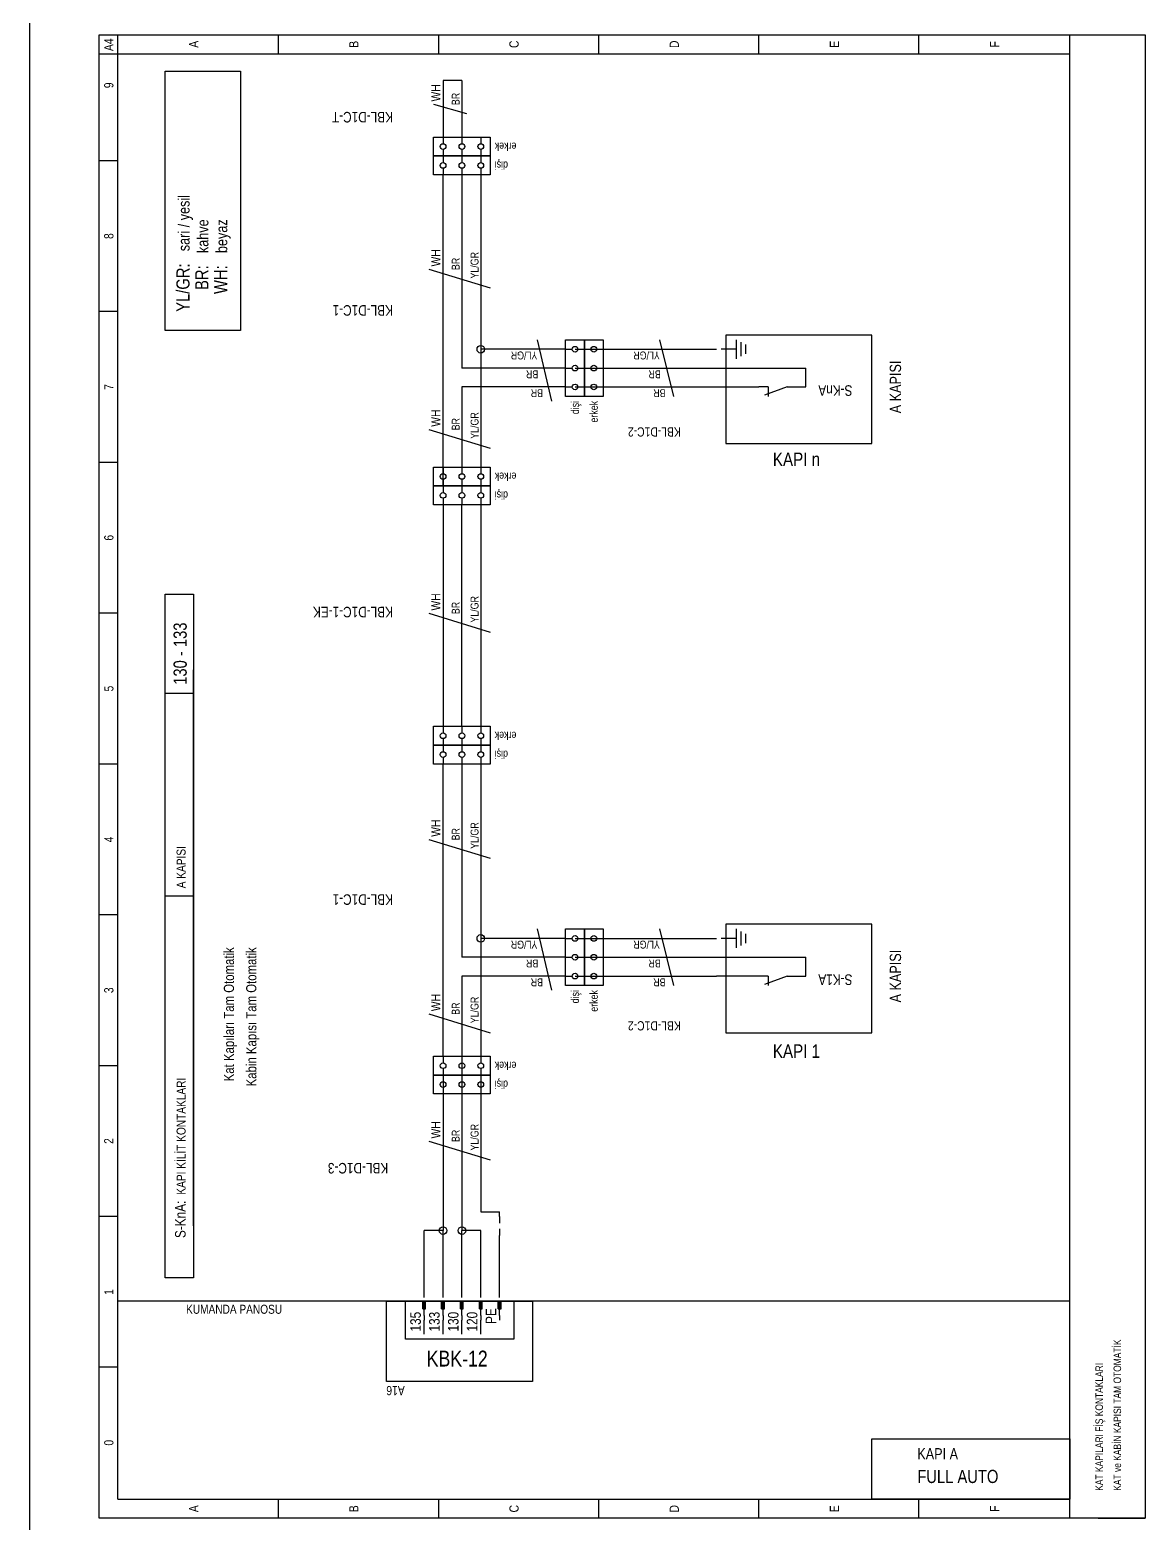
# Model space of a CAD drawing. Header units: centimetres. Extents: x 0 to 13234, y -30 to 2970.
# Drawn here: x 11119 to 11830, y 1019 to 1971 of the extents above; entities that cross this region are included whole.
import ezdxf
from ezdxf.enums import TextEntityAlignment as Align

# ---------------------------------------------------------------- set-up
doc = ezdxf.new("R2010")
doc.units = ezdxf.units.CM
for name, color, linetype in [('SCOTT-CERCEVE', 7, 'CONTINUOUS'), ('SCOTT-ELEKTRIK', 3, 'CONTINUOUS'), ('SCOTT-ELEKTRIK-YAZI', 4, 'CONTINUOUS')]:
    doc.layers.add(name, color=color, linetype=linetype)
doc.styles.get("Standard").update_dxf_attribs({"font": 'arial.ttf', "width": 0.8})

msp = doc.modelspace()

# ---------------------------------------------------------------- linework, layer by layer
at = {"layer": 'SCOTT-CERCEVE'}
msp.add_line((11118.7, 0), (11118.7, 2970), dxfattribs=at)
at = {"layer": 'SCOTT-ELEKTRIK'}
for p, q in [((11162.87, 1022.32), (11162.87, 1968.08)), ((11162.87, 1968.08), (11830.03, 1968.08)), ((11174.89, 1034.34), (11174.89, 1968.08)), ((11277.07, 1968.08), (11277.07, 1956.05)), ((11379.24, 1968.08), (11379.24, 1956.05)), ((11481.42, 1968.08), (11481.42, 1956.05)), ((11583.6, 1956.05), (11583.6, 1968.08)), ((11685.78, 1956.05), (11685.78, 1968.08)), ((11781.95, 1022.32), (11781.95, 1968.08)), ((11830.03, 1968.08), (11830.03, 1022.32)), ((11162.87, 1956.05), (11781.95, 1956.05)), ((11204.94, 1779.64), (11204.94, 1944.93)), ((11204.94, 1944.93), (11253.02, 1944.93)), ((11253.02, 1944.93), (11253.02, 1779.64)), ((11394.27, 1938.92), (11382.25, 1938.92)), ((11382.25, 1938.92), (11382.25, 1902.86)), ((11394.27, 1938.92), (11394.27, 1902.86)), ((11376.24, 1923.89), (11397.27, 1917.88)), ((11376.24, 1890.84), (11376.24, 1902.86)), ((11376.24, 1902.86), (11412.3, 1902.86)), ((11382.25, 1902.86), (11382.25, 1898.65)), ((11382.25, 1895.04), (11382.25, 1890.84)), ((11394.27, 1902.86), (11394.27, 1898.65)), ((11394.27, 1895.04), (11394.27, 1890.84)), ((11406.29, 1902.86), (11406.29, 1898.65)), ((11406.29, 1895.04), (11406.29, 1890.84)), ((11412.3, 1902.86), (11412.3, 1890.84)), ((11174.89, 1887.83), (11162.87, 1887.83)), ((11412.3, 1890.84), (11376.24, 1890.84)), ((11376.24, 1878.81), (11376.24, 1890.84)), ((11376.24, 1890.84), (11412.3, 1890.84)), ((11382.25, 1890.84), (11382.25, 1886.63)), ((11394.27, 1890.84), (11394.27, 1886.63)), ((11406.29, 1890.84), (11406.29, 1886.63)), ((11412.3, 1890.84), (11412.3, 1878.81)), ((11412.3, 1878.81), (11376.24, 1878.81)), ((11382.25, 1883.02), (11382.25, 1878.81)), ((11382.25, 1692.49), (11382.25, 1878.81)), ((11394.27, 1883.02), (11394.27, 1878.81)), ((11394.27, 1878.81), (11394.27, 1755.6)), ((11406.29, 1883.02), (11406.29, 1878.81)), ((11406.29, 1878.81), (11406.29, 1767.62)), ((11373.23, 1818.71), (11412.3, 1806.69)), ((11174.89, 1791.66), (11162.87, 1791.66)), ((11253.02, 1779.64), (11204.94, 1779.64)), ((11442.35, 1773.63), (11451.37, 1734.56)), ((11460.38, 1737.57), (11460.38, 1773.63)), ((11460.38, 1773.63), (11472.41, 1773.63)), ((11472.41, 1737.57), (11472.41, 1773.63)), ((11472.41, 1773.63), (11484.43, 1773.63)), ((11472.41, 1773.63), (11472.41, 1737.57)), ((11484.43, 1773.63), (11484.43, 1737.57)), ((11529.51, 1737.57), (11520.49, 1773.63)), ((11655.73, 1776.64), (11562.56, 1776.64)), ((11562.56, 1776.64), (11562.56, 1707.52)), ((11569.17, 1773.63), (11569.17, 1761.61)), ((11572.18, 1772.13), (11572.18, 1763.11)), ((11655.73, 1707.52), (11655.73, 1776.64)), ((11460.38, 1767.62), (11406.29, 1767.62)), ((11406.29, 1767.62), (11406.29, 1692.49)), ((11460.38, 1767.62), (11464.59, 1767.62)), ((11466.4, 1767.62), (11556.55, 1767.62)), ((11472.41, 1767.62), (11476.61, 1767.62)), ((11569.17, 1767.62), (11559.56, 1767.62)), ((11575.18, 1770.63), (11575.18, 1764.62)), ((11460.38, 1755.6), (11394.27, 1755.6)), ((11460.38, 1755.6), (11464.59, 1755.6)), ((11466.4, 1755.6), (11556.55, 1755.6)), ((11472.41, 1755.6), (11476.61, 1755.6)), ((11538.52, 1755.6), (11613.65, 1755.6)), ((11613.65, 1743.58), (11613.65, 1755.6)), ((11460.38, 1743.58), (11394.27, 1743.58)), ((11394.27, 1743.58), (11394.27, 1692.49)), ((11460.38, 1743.58), (11464.59, 1743.58)), ((11466.4, 1743.58), (11556.55, 1743.58)), ((11472.41, 1743.58), (11476.61, 1743.58)), ((11538.52, 1743.58), (11550.54, 1743.58)), ((11556.55, 1743.58), (11583.6, 1743.58)), ((11589.61, 1743.58), (11583.6, 1743.58)), ((11601.63, 1743.58), (11587.21, 1738.33)), ((11589.61, 1743.58), (11589.61, 1737.57)), ((11601.63, 1743.58), (11607.64, 1743.58)), ((11607.64, 1743.58), (11613.65, 1743.58)), ((11472.41, 1737.57), (11460.38, 1737.57)), ((11484.43, 1737.57), (11472.41, 1737.57)), ((11373.23, 1716.53), (11412.3, 1704.51)), ((11562.56, 1707.52), (11655.73, 1707.52)), ((11174.89, 1695.49), (11162.87, 1695.49)), ((11376.24, 1680.47), (11376.24, 1692.49)), ((11376.24, 1692.49), (11412.3, 1692.49)), ((11382.25, 1692.49), (11382.25, 1688.28)), ((11382.25, 1680.47), (11382.25, 1692.49)), ((11394.27, 1692.49), (11394.27, 1688.28)), ((11406.29, 1692.49), (11406.29, 1688.28)), ((11412.3, 1692.49), (11412.3, 1680.47)), ((11412.3, 1680.47), (11376.24, 1680.47)), ((11376.24, 1668.45), (11376.24, 1680.47)), ((11376.24, 1680.47), (11412.3, 1680.47)), ((11382.25, 1684.68), (11382.25, 1680.47)), ((11382.25, 1680.47), (11382.25, 1676.26)), ((11394.27, 1684.68), (11394.27, 1680.47)), ((11394.27, 1680.47), (11394.27, 1676.26)), ((11406.29, 1684.68), (11406.29, 1680.47)), ((11406.29, 1680.47), (11406.29, 1676.26)), ((11412.3, 1680.47), (11412.3, 1668.45)), ((11412.3, 1668.45), (11376.24, 1668.45)), ((11382.25, 1672.65), (11382.25, 1668.45)), ((11382.25, 1668.45), (11382.25, 1527.2)), ((11394.27, 1672.65), (11394.27, 1668.45)), ((11394.27, 1527.2), (11394.27, 1668.45)), ((11406.29, 1672.65), (11406.29, 1668.45)), ((11406.29, 1668.45), (11406.29, 1527.2)), ((11204.94, 1175.59), (11204.94, 1611.35)), ((11204.94, 1611.35), (11222.97, 1611.35)), ((11222.97, 1611.35), (11222.97, 1175.59)), ((11174.89, 1599.33), (11162.87, 1599.33)), ((11373.23, 1599.33), (11412.3, 1587.31)), ((11222.97, 1208.65), (11222.97, 1563.26)), ((11204.94, 1548.24), (11222.97, 1548.24)), ((11376.24, 1515.18), (11376.24, 1527.2)), ((11376.24, 1527.2), (11412.3, 1527.2)), ((11382.25, 1527.2), (11382.25, 1522.99)), ((11394.27, 1527.2), (11394.27, 1522.99)), ((11406.29, 1527.2), (11406.29, 1522.99)), ((11412.3, 1527.2), (11412.3, 1515.18)), ((11412.3, 1515.18), (11376.24, 1515.18)), ((11376.24, 1503.16), (11376.24, 1515.18)), ((11376.24, 1515.18), (11412.3, 1515.18)), ((11382.25, 1519.39), (11382.25, 1515.18)), ((11382.25, 1515.18), (11382.25, 1510.97)), ((11394.27, 1519.39), (11394.27, 1515.18)), ((11394.27, 1515.18), (11394.27, 1510.97)), ((11406.29, 1519.39), (11406.29, 1515.18)), ((11406.29, 1515.18), (11406.29, 1510.97)), ((11412.3, 1515.18), (11412.3, 1503.16)), ((11382.25, 1507.37), (11382.25, 1503.16)), ((11394.27, 1507.37), (11394.27, 1503.16)), ((11406.29, 1507.37), (11406.29, 1503.16)), ((11174.89, 1503.16), (11162.87, 1503.16)), ((11412.3, 1503.16), (11376.24, 1503.16)), ((11382.25, 1316.83), (11382.25, 1503.16)), ((11394.27, 1503.16), (11394.27, 1379.94)), ((11406.29, 1503.16), (11406.29, 1391.97)), ((11373.23, 1455.08), (11412.3, 1443.05)), ((11204.94, 1419.01), (11222.97, 1419.01)), ((11174.89, 1406.99), (11162.87, 1406.99)), ((11655.73, 1400.98), (11562.56, 1400.98)), ((11562.56, 1400.98), (11562.56, 1331.86)), ((11655.73, 1331.86), (11655.73, 1400.98)), ((11460.38, 1391.97), (11406.29, 1391.97)), ((11406.29, 1391.97), (11406.29, 1316.83)), ((11442.35, 1397.98), (11451.37, 1358.91)), ((11460.38, 1361.91), (11460.38, 1397.98)), ((11460.38, 1397.98), (11472.41, 1397.98)), ((11460.38, 1391.97), (11464.59, 1391.97)), ((11466.4, 1391.97), (11556.55, 1391.97)), ((11472.41, 1361.91), (11472.41, 1397.98)), ((11472.41, 1397.98), (11484.43, 1397.98)), ((11472.41, 1397.98), (11472.41, 1361.91)), ((11472.41, 1391.97), (11476.61, 1391.97)), ((11484.43, 1397.98), (11484.43, 1361.91)), ((11529.51, 1361.91), (11520.49, 1397.98)), ((11569.17, 1391.97), (11559.56, 1391.97)), ((11569.17, 1397.98), (11569.17, 1385.96)), ((11572.18, 1396.47), (11572.18, 1387.46)), ((11575.18, 1394.97), (11575.18, 1388.96)), ((11460.38, 1379.94), (11394.27, 1379.94)), ((11460.38, 1379.94), (11464.59, 1379.94)), ((11466.4, 1379.94), (11556.55, 1379.94)), ((11472.41, 1379.94), (11476.61, 1379.94)), ((11538.52, 1379.94), (11613.65, 1379.94)), ((11613.65, 1367.92), (11613.65, 1379.94)), ((11460.38, 1367.92), (11394.27, 1367.92)), ((11394.27, 1367.92), (11394.27, 1307.82)), ((11460.38, 1367.92), (11464.59, 1367.92)), ((11472.41, 1361.91), (11460.38, 1361.91)), ((11466.4, 1367.92), (11556.55, 1367.92)), ((11472.41, 1367.92), (11476.61, 1367.92)), ((11484.43, 1361.91), (11472.41, 1361.91)), ((11538.52, 1367.92), (11550.54, 1367.92)), ((11583.6, 1367.92), (11556.55, 1367.92)), ((11589.61, 1367.92), (11583.6, 1367.92)), ((11601.63, 1367.92), (11587.21, 1362.67)), ((11589.61, 1367.92), (11589.61, 1361.91)), ((11601.63, 1367.92), (11607.64, 1367.92)), ((11607.64, 1367.92), (11613.65, 1367.92)), ((11373.23, 1343.88), (11412.3, 1331.86)), ((11562.56, 1331.86), (11655.73, 1331.86)), ((11376.24, 1304.81), (11376.24, 1316.83)), ((11376.24, 1316.83), (11412.3, 1316.83)), ((11382.25, 1316.83), (11382.25, 1312.63)), ((11394.27, 1316.83), (11394.27, 1312.63)), ((11406.29, 1316.83), (11406.29, 1312.63)), ((11412.3, 1316.83), (11412.3, 1304.81)), ((11174.89, 1310.82), (11162.87, 1310.82)), ((11412.3, 1304.81), (11376.24, 1304.81)), ((11376.24, 1292.79), (11376.24, 1304.81)), ((11376.24, 1304.81), (11412.3, 1304.81)), ((11382.25, 1309.02), (11382.25, 1304.81)), ((11382.25, 1304.81), (11382.25, 1300.61)), ((11382.25, 1304.81), (11382.25, 1205.64)), ((11394.27, 1309.02), (11394.27, 1304.81)), ((11394.27, 1304.81), (11394.27, 1300.61)), ((11394.27, 1304.81), (11394.27, 1205.64)), ((11406.29, 1309.02), (11406.29, 1304.81)), ((11406.29, 1304.81), (11406.29, 1300.61)), ((11406.29, 1304.81), (11406.29, 1217.66)), ((11412.3, 1304.81), (11412.3, 1292.79)), ((11382.25, 1297), (11382.25, 1292.79)), ((11394.27, 1297), (11394.27, 1292.79)), ((11406.29, 1297), (11406.29, 1292.79)), ((11412.3, 1292.79), (11376.24, 1292.79)), ((11373.23, 1262.74), (11412.3, 1250.72)), ((11174.89, 1214.66), (11162.87, 1214.66)), ((11406.29, 1217.66), (11418.31, 1217.66)), ((11418.31, 1214.66), (11418.31, 1217.66)), ((11418.31, 1214.66), (11418.31, 1210.45)), ((11382.25, 1205.64), (11370.23, 1205.64)), ((11370.23, 1166.57), (11370.23, 1205.64)), ((11382.25, 1166.57), (11382.25, 1205.64)), ((11406.29, 1205.64), (11394.27, 1205.64)), ((11394.27, 1166.57), (11394.27, 1205.64)), ((11406.29, 1166.57), (11406.29, 1205.64)), ((11418.31, 1206.84), (11418.31, 1202.64)), ((11418.31, 1166.57), (11418.31, 1202.64)), ((11222.97, 1175.59), (11204.94, 1175.59)), ((11370.23, 1162.97), (11370.23, 1166.57)), ((11382.25, 1162.97), (11382.25, 1166.57)), ((11394.27, 1162.97), (11394.27, 1166.57)), ((11406.29, 1162.97), (11406.29, 1166.57)), ((11418.31, 1162.97), (11418.31, 1166.57)), ((11403.29, 1160.56), (11174.89, 1160.56)), ((11346.19, 1109.47), (11346.19, 1160.56)), ((11346.19, 1160.56), (11439.35, 1160.56)), ((11358.21, 1136.52), (11358.21, 1160.56)), ((11358.21, 1160.56), (11427.33, 1160.56)), ((11369.33, 1160.56), (11371.13, 1160.56)), ((11369.33, 1155.75), (11369.33, 1160.56)), ((11369.33, 1155.75), (11371.13, 1155.75)), ((11369.63, 1155.75), (11369.63, 1160.56)), ((11369.93, 1155.75), (11369.93, 1160.56)), ((11370.23, 1151.55), (11370.23, 1160.56)), ((11370.53, 1155.75), (11370.53, 1160.56)), ((11370.83, 1155.75), (11370.83, 1160.56)), ((11371.13, 1155.75), (11371.13, 1160.56)), ((11381.35, 1160.56), (11383.15, 1160.56)), ((11381.35, 1155.75), (11381.35, 1160.56)), ((11381.35, 1155.75), (11383.15, 1155.75)), ((11381.65, 1155.75), (11381.65, 1160.56)), ((11381.95, 1155.75), (11381.95, 1160.56)), ((11382.25, 1151.55), (11382.25, 1160.56)), ((11382.55, 1155.75), (11382.55, 1160.56)), ((11382.85, 1155.75), (11382.85, 1160.56)), ((11383.15, 1155.75), (11383.15, 1160.56)), ((11393.37, 1160.56), (11395.17, 1160.56)), ((11393.37, 1155.75), (11393.37, 1160.56)), ((11393.37, 1155.75), (11395.17, 1155.75)), ((11393.67, 1155.75), (11393.67, 1160.56)), ((11393.97, 1155.75), (11393.97, 1160.56)), ((11394.27, 1151.55), (11394.27, 1160.56)), ((11394.57, 1155.75), (11394.57, 1160.56)), ((11394.87, 1155.75), (11394.87, 1160.56)), ((11395.17, 1155.75), (11395.17, 1160.56)), ((11781.95, 1160.56), (11403.29, 1160.56)), ((11405.39, 1160.56), (11407.19, 1160.56)), ((11405.39, 1155.75), (11405.39, 1160.56)), ((11405.39, 1155.75), (11407.19, 1155.75)), ((11405.69, 1155.75), (11405.69, 1160.56)), ((11405.99, 1155.75), (11405.99, 1160.56)), ((11406.29, 1151.55), (11406.29, 1160.56)), ((11406.59, 1155.75), (11406.59, 1160.56)), ((11406.89, 1155.75), (11406.89, 1160.56)), ((11407.19, 1155.75), (11407.19, 1160.56)), ((11417.41, 1160.56), (11419.21, 1160.56)), ((11417.41, 1155.75), (11417.41, 1160.56)), ((11417.41, 1155.75), (11419.21, 1155.75)), ((11417.71, 1155.75), (11417.71, 1160.56)), ((11418.01, 1155.75), (11418.01, 1160.56)), ((11418.31, 1151.55), (11418.31, 1160.56)), ((11418.61, 1155.75), (11418.61, 1160.56)), ((11418.91, 1155.75), (11418.91, 1160.56)), ((11419.21, 1155.75), (11419.21, 1160.56)), ((11427.33, 1160.56), (11427.33, 1136.52)), ((11439.35, 1160.56), (11439.35, 1109.47)), ((11370.23, 1151.55), (11370.23, 1148.54)), ((11370.23, 1139.53), (11370.23, 1148.54)), ((11382.25, 1151.55), (11382.25, 1148.54)), ((11382.25, 1139.53), (11382.25, 1148.54)), ((11394.27, 1151.55), (11394.27, 1148.54)), ((11394.27, 1139.53), (11394.27, 1148.54)), ((11406.29, 1151.55), (11406.29, 1148.54)), ((11406.29, 1139.53), (11406.29, 1148.54)), ((11418.31, 1151.55), (11418.31, 1148.54)), ((11427.33, 1136.52), (11358.21, 1136.52)), ((11174.89, 1118.49), (11162.87, 1118.49)), ((11439.35, 1109.47), (11346.19, 1109.47)), ((11174.89, 1034.34), (11781.95, 1034.34)), ((11277.07, 1034.34), (11277.07, 1022.32)), ((11379.24, 1034.34), (11379.24, 1022.32)), ((11481.42, 1034.34), (11481.42, 1022.32)), ((11583.6, 1022.32), (11583.6, 1034.34)), ((11685.78, 1022.32), (11685.78, 1034.34)), ((11781.95, 1022.32), (11781.95, 1034.34)), ((11830.03, 1022.32), (11162.87, 1022.32)), ((11799.98, 1022.32), (11830.03, 1022.32))]:
    msp.add_line(p, q, dxfattribs=at)
msp.add_lwpolyline([(11781.95, 1034.34), (11655.73, 1034.34), (11655.73, 1072.94), (11781.95, 1072.94), (11781.95, 1034.34)], dxfattribs=at)
for centre, radius in [((11382.25, 1896.85), 1.8), ((11394.27, 1896.85), 1.8), ((11406.29, 1896.85), 1.8), ((11382.25, 1884.82), 1.8), ((11394.27, 1884.82), 1.8), ((11406.29, 1884.82), 1.8), ((11406.29, 1767.62), 2.4), ((11466.4, 1767.62), 1.8), ((11478.42, 1767.62), 1.8), ((11466.4, 1755.6), 1.8), ((11478.42, 1755.6), 1.8), ((11466.4, 1743.58), 1.8), ((11478.42, 1743.58), 1.8), ((11382.25, 1686.48), 1.8), ((11394.27, 1686.48), 1.8), ((11406.29, 1686.48), 1.8), ((11382.25, 1674.46), 1.8), ((11394.27, 1674.46), 1.8), ((11406.29, 1674.46), 1.8), ((11382.25, 1521.19), 1.8), ((11394.27, 1521.19), 1.8), ((11406.29, 1521.19), 1.8), ((11382.25, 1509.17), 1.8), ((11394.27, 1509.17), 1.8), ((11406.29, 1509.17), 1.8), ((11406.29, 1391.97), 2.4), ((11466.4, 1391.97), 1.8), ((11478.42, 1391.97), 1.8), ((11466.4, 1379.94), 1.8), ((11478.42, 1379.94), 1.8), ((11466.4, 1367.92), 1.8), ((11478.42, 1367.92), 1.8), ((11382.25, 1310.82), 1.8), ((11394.27, 1310.82), 1.8), ((11406.29, 1310.82), 1.8), ((11382.25, 1298.8), 1.8), ((11394.27, 1298.8), 1.8), ((11406.29, 1298.8), 1.8), ((11382.25, 1205.64), 2.4), ((11394.27, 1205.64), 2.4)]:
    msp.add_circle(centre, radius, dxfattribs=at)

# ---------------------------------------------------------------- texts
at = {"layer": 'SCOTT-ELEKTRIK-YAZI', "width": 0.8}
for s, height, rotation, p in [('A4', 5.89, 90, (11172, 1957.74)), ('WH', 5.89, 90, (11380.57, 1925.58)), ('BR', 5.049, 90, (11392.83, 1923.29)), ('KBL-D1C-T', 6.732, 180, (11350.27, 1918.96)), ('sari / yesil', 7.2126, 90, (11220.57, 1830.13)), ('kahve', 7.213, 90, (11232.59, 1828.93)), ('beyaz', 7.213, 90, (11244.61, 1828.93)), ('WH', 5.89, 90, (11380.57, 1820.39)), ('YL/GR', 5.049, 90, (11404.85, 1812.7)), ('BR', 5.049, 90, (11392.83, 1818.11)), ('KBL-D1C-1', 6.732, 180, (11350.27, 1795.75)), ('YL/GR', 5.049, 180, (11442.35, 1766.18)), ('YL/GR', 5.049, 180, (11520.49, 1766.18)), ('BR', 5.049, 180, (11442.95, 1754.16)), ('BR', 5.049, 180, (11521.09, 1754.16)), ('BR', 5.049, 180, (11445.96, 1742.14)), ('BR', 5.049, 180, (11524.1, 1742.14)), ('WH', 5.89, 90, (11380.57, 1718.21)), ('BR', 5.049, 90, (11392.83, 1715.93)), ('YL/GR', 5.049, 90, (11404.85, 1710.52)), ('KBL-D1C-2', 5.89, 180, (11533.83, 1717.85)), ('WH', 5.89, 90, (11380.57, 1601.01)), ('YL/GR', 5.049, 90, (11404.85, 1593.32)), ('KBL-D1C-1-EK', 6.7317, 180, (11350.27, 1603.41)), ('BR', 5.049, 90, (11392.83, 1598.73)), ('130 - 133', 8.415, 90, (11218.76, 1553.65)), ('WH', 5.89, 90, (11380.57, 1456.76)), ('BR', 5.049, 90, (11392.83, 1454.47)), ('YL/GR', 5.049, 90, (11404.85, 1449.07)), ('A KAPISI', 5.77, 90, (11218.04, 1423.94)), ('KBL-D1C-1', 6.732, 180, (11350.27, 1420.09)), ('YL/GR', 5.049, 180, (11442.35, 1390.52)), ('YL/GR', 5.049, 180, (11520.49, 1390.52)), ('BR', 5.049, 180, (11442.95, 1378.5)), ('BR', 5.049, 180, (11521.09, 1378.5)), ('BR', 5.049, 180, (11445.96, 1366.48)), ('BR', 5.049, 180, (11524.1, 1366.48)), ('WH', 5.89, 90, (11380.57, 1345.56)), ('YL/GR', 5.049, 90, (11404.85, 1337.87)), ('BR', 5.049, 90, (11392.83, 1343.28)), ('KBL-D1C-2', 5.89, 180, (11533.83, 1339.19)), ('KAPI KİLİT KONTAKLARI', 5.7701, 90, (11218.04, 1228.6)), ('WH', 5.89, 90, (11380.57, 1264.42)), ('BR', 5.049, 90, (11392.83, 1262.14)), ('YL/GR', 5.049, 90, (11404.85, 1256.73)), ('KBL-D1C-3', 6.732, 180, (11347.27, 1248.8)), ('135', 6.732, 90, (11368.06, 1141.33)), ('133', 6.732, 90, (11380.08, 1141.33)), ('130', 6.732, 90, (11392.11, 1141.33)), ('120', 6.732, 90, (11404.13, 1141.33)), ('PE', 6.732, 90, (11416.15, 1146.14)), ('KAT ve KABİN KAPISI TAM OTOMATİK', 4.8084, 90, (11814.69, 1039.79)), ('KAT KAPILARI FİŞ KONTAKLARI', 4.8084, 90, (11803.11, 1039.79))]:
    msp.add_text(s, height=height, rotation=rotation, dxfattribs=at).set_placement(p)
for s, height, p in [('A', 5.89, (11226.1, 1962.07)), ('B', 5.89, (11328.27, 1962.07)), ('C', 5.89, (11430.45, 1962.07)), ('D', 5.89, (11532.63, 1962.07)), ('E', 5.89, (11634.81, 1962.07)), ('F', 5.89, (11736.99, 1962.07)), ('9', 5.89, (11172, 1935.91)), ('8', 5.89, (11172, 1839.75)), ('A KAPISI', 7.213, (11674.36, 1743.58)), ('7', 5.89, (11172, 1743.58)), ('6', 5.89, (11172, 1647.41)), ('5', 5.89, (11172, 1551.24)), ('4', 5.89, (11172, 1455.08)), ('A KAPISI', 7.213, (11674.36, 1367.92)), ('3', 5.89, (11172, 1358.91)), ('2', 5.89, (11172, 1262.74)), ('1', 5.89, (11172, 1166.57)), ('0', 5.89, (11172, 1070.41)), ('A', 5.89, (11226.1, 1028.33)), ('B', 5.89, (11328.27, 1028.33)), ('C', 5.89, (11430.45, 1028.33)), ('D', 5.89, (11532.63, 1028.33)), ('E', 5.89, (11634.81, 1028.33)), ('F', 5.89, (11736.99, 1028.33))]:
    msp.add_text(s, height=height, rotation=90, dxfattribs=at).set_placement(p, align=Align.CENTER)
for s, height, rotation, p in [('erkek', 5.049, 180, (11415.19, 1899.37)), ('dişi', 5.049, 180, (11415.19, 1887.35)), ('YL/GR:', 8.415, 90, (11220.57, 1822.32)), ('BR:', 8.415, 90, (11232.59, 1821.11)), ('WH:', 8.415, 90, (11244.61, 1821.11)), ('S-KnA', 6.732, 180, (11621.59, 1744.66)), ('dişi', 5.049, 90, (11468.92, 1734.68)), ('erkek', 5.049, 90, (11480.94, 1734.68)), ('erkek', 5.049, 180, (11415.19, 1689)), ('dişi', 5.049, 180, (11415.19, 1676.98)), ('erkek', 5.049, 180, (11415.19, 1523.72)), ('dişi', 5.049, 180, (11415.19, 1511.69)), ('Kat Kapıları Tam Otomatik', 6.4913, 90, (11248.92, 1386.32)), ('Kabin Kapısı Tam Otomatik', 6.4913, 90, (11263.17, 1386.32)), ('S-K1A', 6.732, 180, (11621.59, 1369.01)), ('dişi', 5.049, 90, (11468.92, 1359.03)), ('erkek', 5.049, 90, (11480.94, 1359.03)), ('erkek', 5.049, 180, (11415.19, 1313.35)), ('dişi', 5.049, 180, (11415.19, 1301.33)), ('S-KnA:', 6.732, 90, (11218.04, 1224.75)), ('A16', 5.89, 180, (11346.07, 1106.59))]:
    msp.add_text(s, height=height, rotation=rotation, dxfattribs=at).set_placement(p, align=Align.RIGHT)
for s, height, p in [('KAPI n', 8.655, (11607.64, 1693.12)), ('KAPI 1', 8.655, (11607.64, 1315.76)), ('KBK-12', 10.098, (11391.26, 1119))]:
    msp.add_text(s, height=height, dxfattribs=at).set_placement(p, align=Align.CENTER)
msp.add_text('KUMANDA PANOSU', height=5.7701, dxfattribs=at).set_placement((11279.59, 1152.63), align=Align.RIGHT)
for s, height, p in [('KAPI A', 7.213, (11684.71, 1059.73)), ('FULL AUTO', 8.415, (11684.71, 1044.7))]:
    msp.add_text(s, height=height, dxfattribs=at).set_placement(p)

doc.saveas('drawing.dxf')
